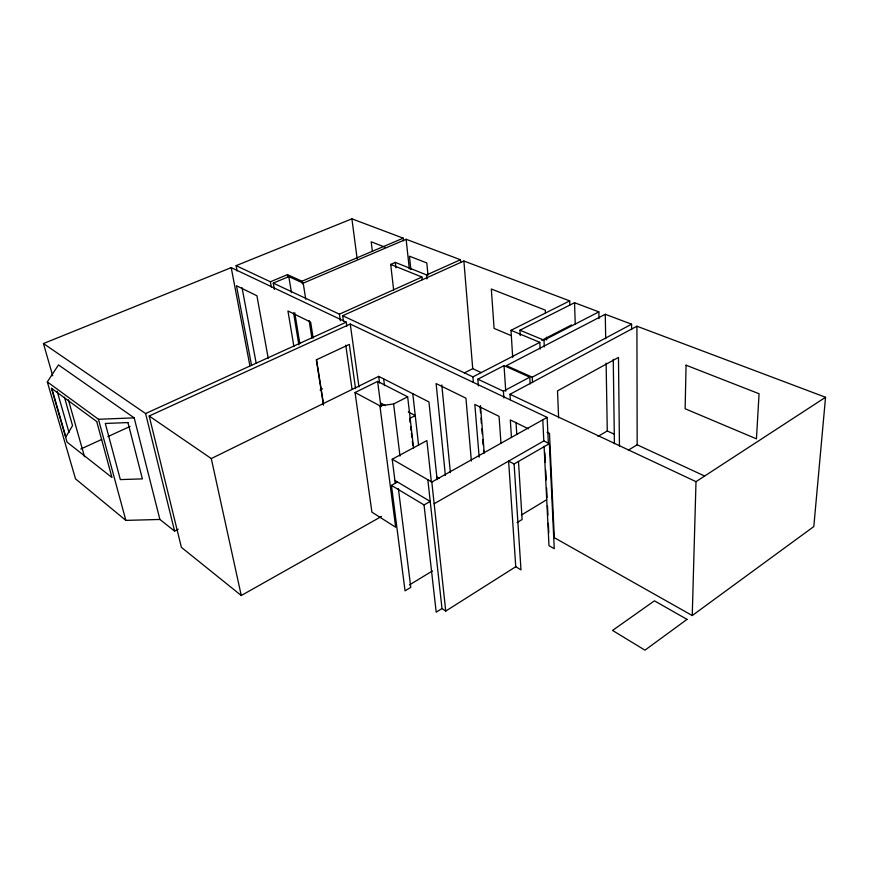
<?xml version="1.0" encoding="UTF-8"?>
<svg xmlns="http://www.w3.org/2000/svg" width="869" height="869" viewBox="0 0 869 869"><rect width="100%" height="100%" fill="white"/><g stroke="black" fill="none" stroke-linecap="round" stroke-linejoin="round"><path stroke-width="1.3" d="M547.068 432.219L549.49 433.392L554.303 537.672L692.245 615.545L696.004 481.654L825.55 397.274L636.912 326.212L509.984 394.287L510.331 399.686M825.55 397.274L813.808 526.571L692.245 615.545M159.896 519.456L125.853 520.39L75.527 478.873L47.306 381.893L58.495 364.926L134.195 417.859L159.896 519.456L174.604 531.111L178.221 529.254M427.841 479.742L441.995 608.528L445.743 611.07L515.762 566.718L508.604 461.102L514.1 463.981L549.36 443.668L554.248 548.697L548.98 545.678L544.081 446.308M441.995 608.528L436.205 612.178L424.039 504.932L391.441 485.38L397.546 482.023M409.408 584.946L432.414 570.955M517.033 522.595L522.117 519.499L518.478 461.493M521.4 515.056L546.688 499.708M628.363 450.142L637.173 444.798L704.64 476.027M597.991 436.423L607.279 430.959L614.383 434.25M434.152 503.748L543.82 440.931L549.36 443.668M424.039 504.932L430.22 501.413L394.906 480.459M548.339 443.071L547.133 417.381L350.25 324.05L149.175 416.001L181.393 547.351L241.267 595.515L381.524 516.436M431.415 482.414L426.885 440.594L392.212 459.223L431.806 482.034L547.133 417.381M478.384 385.912L477.852 379.199L503.423 391.202L529.775 377.168L530.144 383.924M631.589 324.202L605.28 314.285L506.442 365.632L532.252 377.189L631.589 324.202L631.611 329.579M477.852 379.199L504.031 365.61L529.775 377.168M343.451 321.085L342.69 315.719L472.921 376.874L539.812 342.353L540.138 349.066M520.27 335.575L519.955 330.209L543.994 340.192L598.86 311.873L598.991 318.63M541.713 340.311L571.563 324.93M464.307 372.975L472.725 368.662L481.328 372.649M407.659 396.829L377.624 381.393L355.052 392.527L379.916 405.823L393.603 403.976L407.659 396.829L413.557 447.959M519.955 330.209L574.55 302.716L598.86 311.873M512.688 357.387L511.005 330.307L569.695 300.88L569.825 304.921M149.175 416.001L211.286 458.56L378.71 376.375L428.949 401.934L437.118 479.688M320.096 389.996L322.518 388.823M80.763 449.034L101.716 439.432M107.886 436.607L130.078 426.44M346.264 322.16L231.219 267.63L43.45 343.548L145.601 413.546L346.264 322.16L346.829 326.168M342.69 315.719L463.883 261.015L569.695 300.88M274.365 289.41L273.279 283.12L339.41 314.176L421.943 277.048L422.215 279.731M393.657 290.029L390.692 264.415L395.319 262.395L426.625 274.941L460.451 259.722L460.668 262.416M273.279 283.12L288.823 276.592L303.205 283.153L406.127 239.268L460.451 259.722M237.096 270.954L236.096 265.653L270.4 281.773L287.465 274.626L301.956 281.219L403.216 238.16L403.509 240.854M236.096 265.653L351.902 218.836L403.216 238.16M47.306 381.893L98.458 419.282L134.195 417.859M384.902 247.144L371.193 241.788L372.334 251M390.692 264.415L421.943 277.048M511.005 330.307L539.812 342.353M511.374 335.706L494.092 328.406L491.322 289.029L545.319 310.146L545.439 312.851M509.984 394.287L696.004 481.654M528.395 428.797L510.309 419.933L511.461 437.498M408.311 411.917L415.241 415.567L409.69 418.456L410.157 422.475M385.478 405.584L380.872 403.129L381.209 405.801M437.15 477.114L439.377 478.384M515.762 566.718L520.987 569.89L514.1 463.981M51.814 388.443L65.87 436.966L72.551 425.647L64.425 397.144M43.45 343.548L52.716 375.777M57.169 391.256L69.031 432.512M68.379 399.827L84.489 456.692M98.458 419.282L125.853 520.39M145.601 413.546L174.604 531.111M211.286 458.56L241.267 595.515M251.597 365.545L236.477 285.738L256.92 295.753L268.217 358.267M231.219 267.63L249.903 365.784M242.06 287.715L256.225 363.448M270.4 281.773L271.324 287.063M293.918 346.601L287.943 310.961L310.635 322.073L313.166 338.171M288.823 276.592L291.463 292.657M294.765 312.742L299.827 343.537M287.465 274.626L287.9 277.298M293.57 312.807L298.871 344.917M301.956 281.219L302.379 283.881M316.544 359.625L323.518 403.879M323.464 405.15L316.327 359.831L349.338 344.406L355.551 388.649M303.205 283.153L305.736 299.175M309.114 320.552L311.862 337.911M339.41 314.176L340.366 320.867M345.764 345.123L352.043 389.258M355.052 392.527L371.921 512.167L395.656 527.222L379.916 405.823M350.25 324.05L358.984 386.987M351.902 218.836L357.159 258.821M378.71 376.375L379.568 383.033M391.441 485.38L405.052 590.844L410.787 587.357L398.382 488.682M377.624 381.393L380.904 406.801M383.653 378.884L384.5 385.597M392.212 459.223L395.243 483.121M393.603 403.976L400.001 456.051M410.624 426.505L411.091 430.524M411.395 433.197L411.863 437.226M412.33 441.246L412.786 445.265M412.786 393.711L418.565 445.015M395.319 262.395L395.938 267.782M406.127 239.268L409.321 268.901M431.806 482.034L445.743 611.07M410.874 269.553L409.44 256.203L426.798 262.97L428.004 275.136M445.373 475.43L436.119 383.577L465.936 398.187L471.378 461.026M426.625 274.941L427.027 278.96M441.789 384.945L450.381 472.627M463.883 261.015L472.725 368.662M472.921 376.874L473.355 382.251M479.177 457.203L474.822 404.433L499.056 416.349L500.978 443.386M480.47 405.66L484.239 452.955M480.112 407.376L480.535 412.742M480.97 418.108L481.393 423.485M481.828 428.851L482.252 434.218M482.686 439.584L483.121 444.95M483.544 450.316L483.761 452.999M503.423 391.202L503.879 397.937M504.031 365.61L505.747 391.224M516.023 422.367L516.783 434.511M532.252 377.189L532.534 382.599M544.863 452.749L545.33 462.243M545.732 470.379L546.199 479.873M546.59 488.009L547.057 497.502M547.459 505.639L547.926 515.132M548.317 523.268L548.784 532.762M542.777 419.825L543.82 440.931M546.547 337.259L546.677 339.975M543.994 340.192L544.309 346.905M558.626 417.837L557.518 390.876L618.467 357.42L619.456 446.079M574.55 302.716L575.235 324.311M605.28 314.285L605.693 338.704M606.117 363.123L607.279 430.959M613.253 359.31L614.416 443.711M636.912 326.212L637.173 444.798M686.076 365.197L685.13 408.756L756.454 438.845L759.061 393.744L686.076 365.197M687.021 619.369L644.95 650.164L612.536 630.427L654.433 600.827L687.021 619.369M127.939 422.573L105.301 423.464L120.346 479.59L142.397 478.884L127.939 422.573M96.731 421.53L51.423 388.226L67.043 442.115L111.96 477.494L96.731 421.53"/></g></svg>
